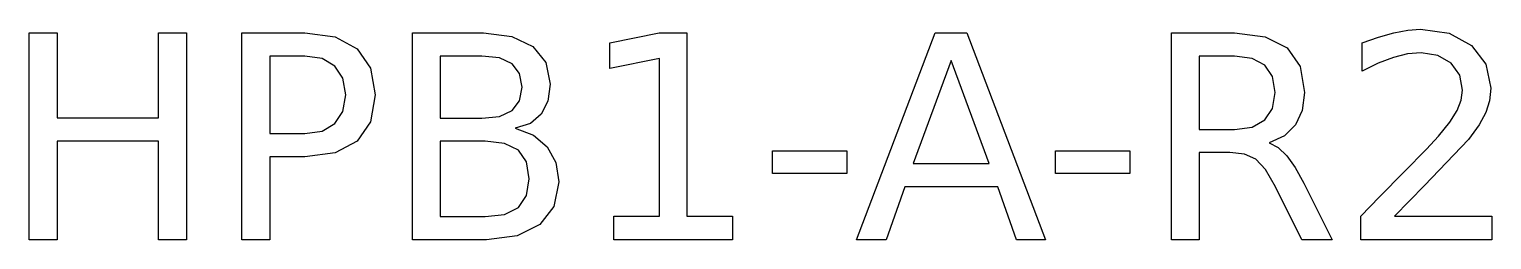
# Model space of a CAD drawing. Header units: millimetres. Extents: x -7 to 7, y 5 to 7.
import ezdxf

# ---------------------------------------------------------------- set-up
doc = ezdxf.new("R2010")
doc.units = ezdxf.units.MM
doc.layers.add('LASER_MARK', color=7, linetype='Continuous')

msp = doc.modelspace()

# ---------------------------------------------------------------- linework, layer by layer
at = {"layer": 'LASER_MARK'}
for points in [[(-5.471, 5.05), (-5.737, 5.05), (-5.737, 5.986), (-6.703, 5.986), (-6.703, 5.05), (-6.968, 5.05), (-6.968, 7.015), (-6.703, 7.015), (-6.703, 6.209), (-5.737, 6.209), (-5.737, 7.015), (-5.471, 7.015), (-5.471, 5.05)], [(-3.673, 6.428), (-3.715, 6.172), (-3.842, 5.988), (-4.052, 5.877), (-4.342, 5.839), (-4.676, 5.839), (-4.676, 5.05), (-4.942, 5.05), (-4.942, 7.015), (-4.342, 7.015), (-4.052, 6.977), (-3.842, 6.865), (-3.715, 6.681), (-3.673, 6.428)], [(-2.169, 6.888), (-2.046, 6.735), (-2.005, 6.529), (-2.026, 6.367), (-2.089, 6.242), (-2.193, 6.156), (-2.337, 6.109), (-2.162, 6.044), (-2.032, 5.933), (-1.95, 5.783), (-1.923, 5.6), (-1.968, 5.367), (-2.102, 5.193), (-2.319, 5.086), (-2.612, 5.05), (-3.317, 5.05), (-3.317, 7.015), (-2.638, 7.015), (-2.369, 6.983), (-2.169, 6.888)], [(-0.964, 6.773), (-1.436, 6.678), (-1.436, 6.92), (-0.967, 7.015), (-0.701, 7.015), (-0.701, 5.274), (-0.267, 5.274), (-0.267, 5.05), (-1.398, 5.05), (-1.398, 5.274), (-0.964, 5.274), (-0.964, 6.773)], [(2.716, 5.05), (2.44, 5.05), (2.261, 5.554), (1.375, 5.554), (1.196, 5.05), (0.916, 5.05), (1.666, 7.015), (1.967, 7.015), (2.716, 5.05)], [(4.932, 5.926), (5.014, 5.847), (5.095, 5.735), (5.176, 5.587), (5.446, 5.05), (5.16, 5.05), (4.909, 5.554), (4.813, 5.718), (4.72, 5.816), (4.612, 5.864), (4.471, 5.88), (4.181, 5.88), (4.181, 5.05), (3.916, 5.05), (3.916, 7.015), (4.516, 7.015), (4.81, 6.979), (5.018, 6.874), (5.143, 6.697), (5.184, 6.449), (5.163, 6.279), (5.098, 6.141), (4.992, 6.037), (4.847, 5.971), (4.932, 5.926)], [(6.041, 5.274), (6.968, 5.274), (6.968, 5.05), (5.721, 5.05), (5.721, 5.274), (5.9, 5.457), (6.133, 5.694), (6.346, 5.911), (6.462, 6.034), (6.57, 6.167), (6.64, 6.277), (6.678, 6.375), (6.691, 6.472), (6.663, 6.614), (6.581, 6.727), (6.454, 6.802), (6.295, 6.826), (6.166, 6.816), (6.031, 6.783), (5.887, 6.728), (5.734, 6.651), (5.734, 6.92), (5.889, 6.976), (6.034, 7.017), (6.168, 7.042), (6.289, 7.05), (6.564, 7.012), (6.776, 6.897), (6.912, 6.719), (6.958, 6.49), (6.946, 6.371), (6.912, 6.26), (6.848, 6.142), (6.747, 6.004), (6.678, 5.93), (6.538, 5.783), (6.326, 5.565), (6.041, 5.274)], [(-3.979, 6.27), (-3.953, 6.428), (-3.979, 6.584), (-4.055, 6.7), (-4.177, 6.772), (-4.342, 6.796), (-4.676, 6.796), (-4.676, 6.058), (-4.342, 6.058), (-4.177, 6.082), (-4.055, 6.154), (-3.979, 6.27)], [(-2.657, 6.204), (-2.488, 6.222), (-2.368, 6.277), (-2.296, 6.369), (-2.272, 6.5), (-2.296, 6.63), (-2.368, 6.722), (-2.488, 6.778), (-2.657, 6.796), (-3.051, 6.796), (-3.051, 6.204), (-2.657, 6.204)], [(2.178, 5.775), (1.816, 6.753), (1.455, 5.775), (2.178, 5.775)], [(4.181, 6.099), (4.516, 6.099), (4.684, 6.121), (4.806, 6.188), (4.879, 6.297), (4.904, 6.449), (4.879, 6.6), (4.806, 6.709), (4.684, 6.774), (4.516, 6.796), (4.181, 6.796), (4.181, 6.099)], [(-2.625, 5.269), (-2.438, 5.291), (-2.307, 5.357), (-2.229, 5.47), (-2.204, 5.629), (-2.229, 5.789), (-2.307, 5.901), (-2.438, 5.966), (-2.625, 5.988), (-3.051, 5.988), (-3.051, 5.269), (-2.625, 5.269)], [(0.823, 5.68), (0.114, 5.68), (0.114, 5.896), (0.823, 5.896), (0.823, 5.68)], [(3.52, 5.896), (3.52, 5.68), (2.811, 5.68), (2.811, 5.896), (3.52, 5.896)]]:
    msp.add_lwpolyline(points, close=True, dxfattribs=at)

doc.saveas('drawing.dxf')
